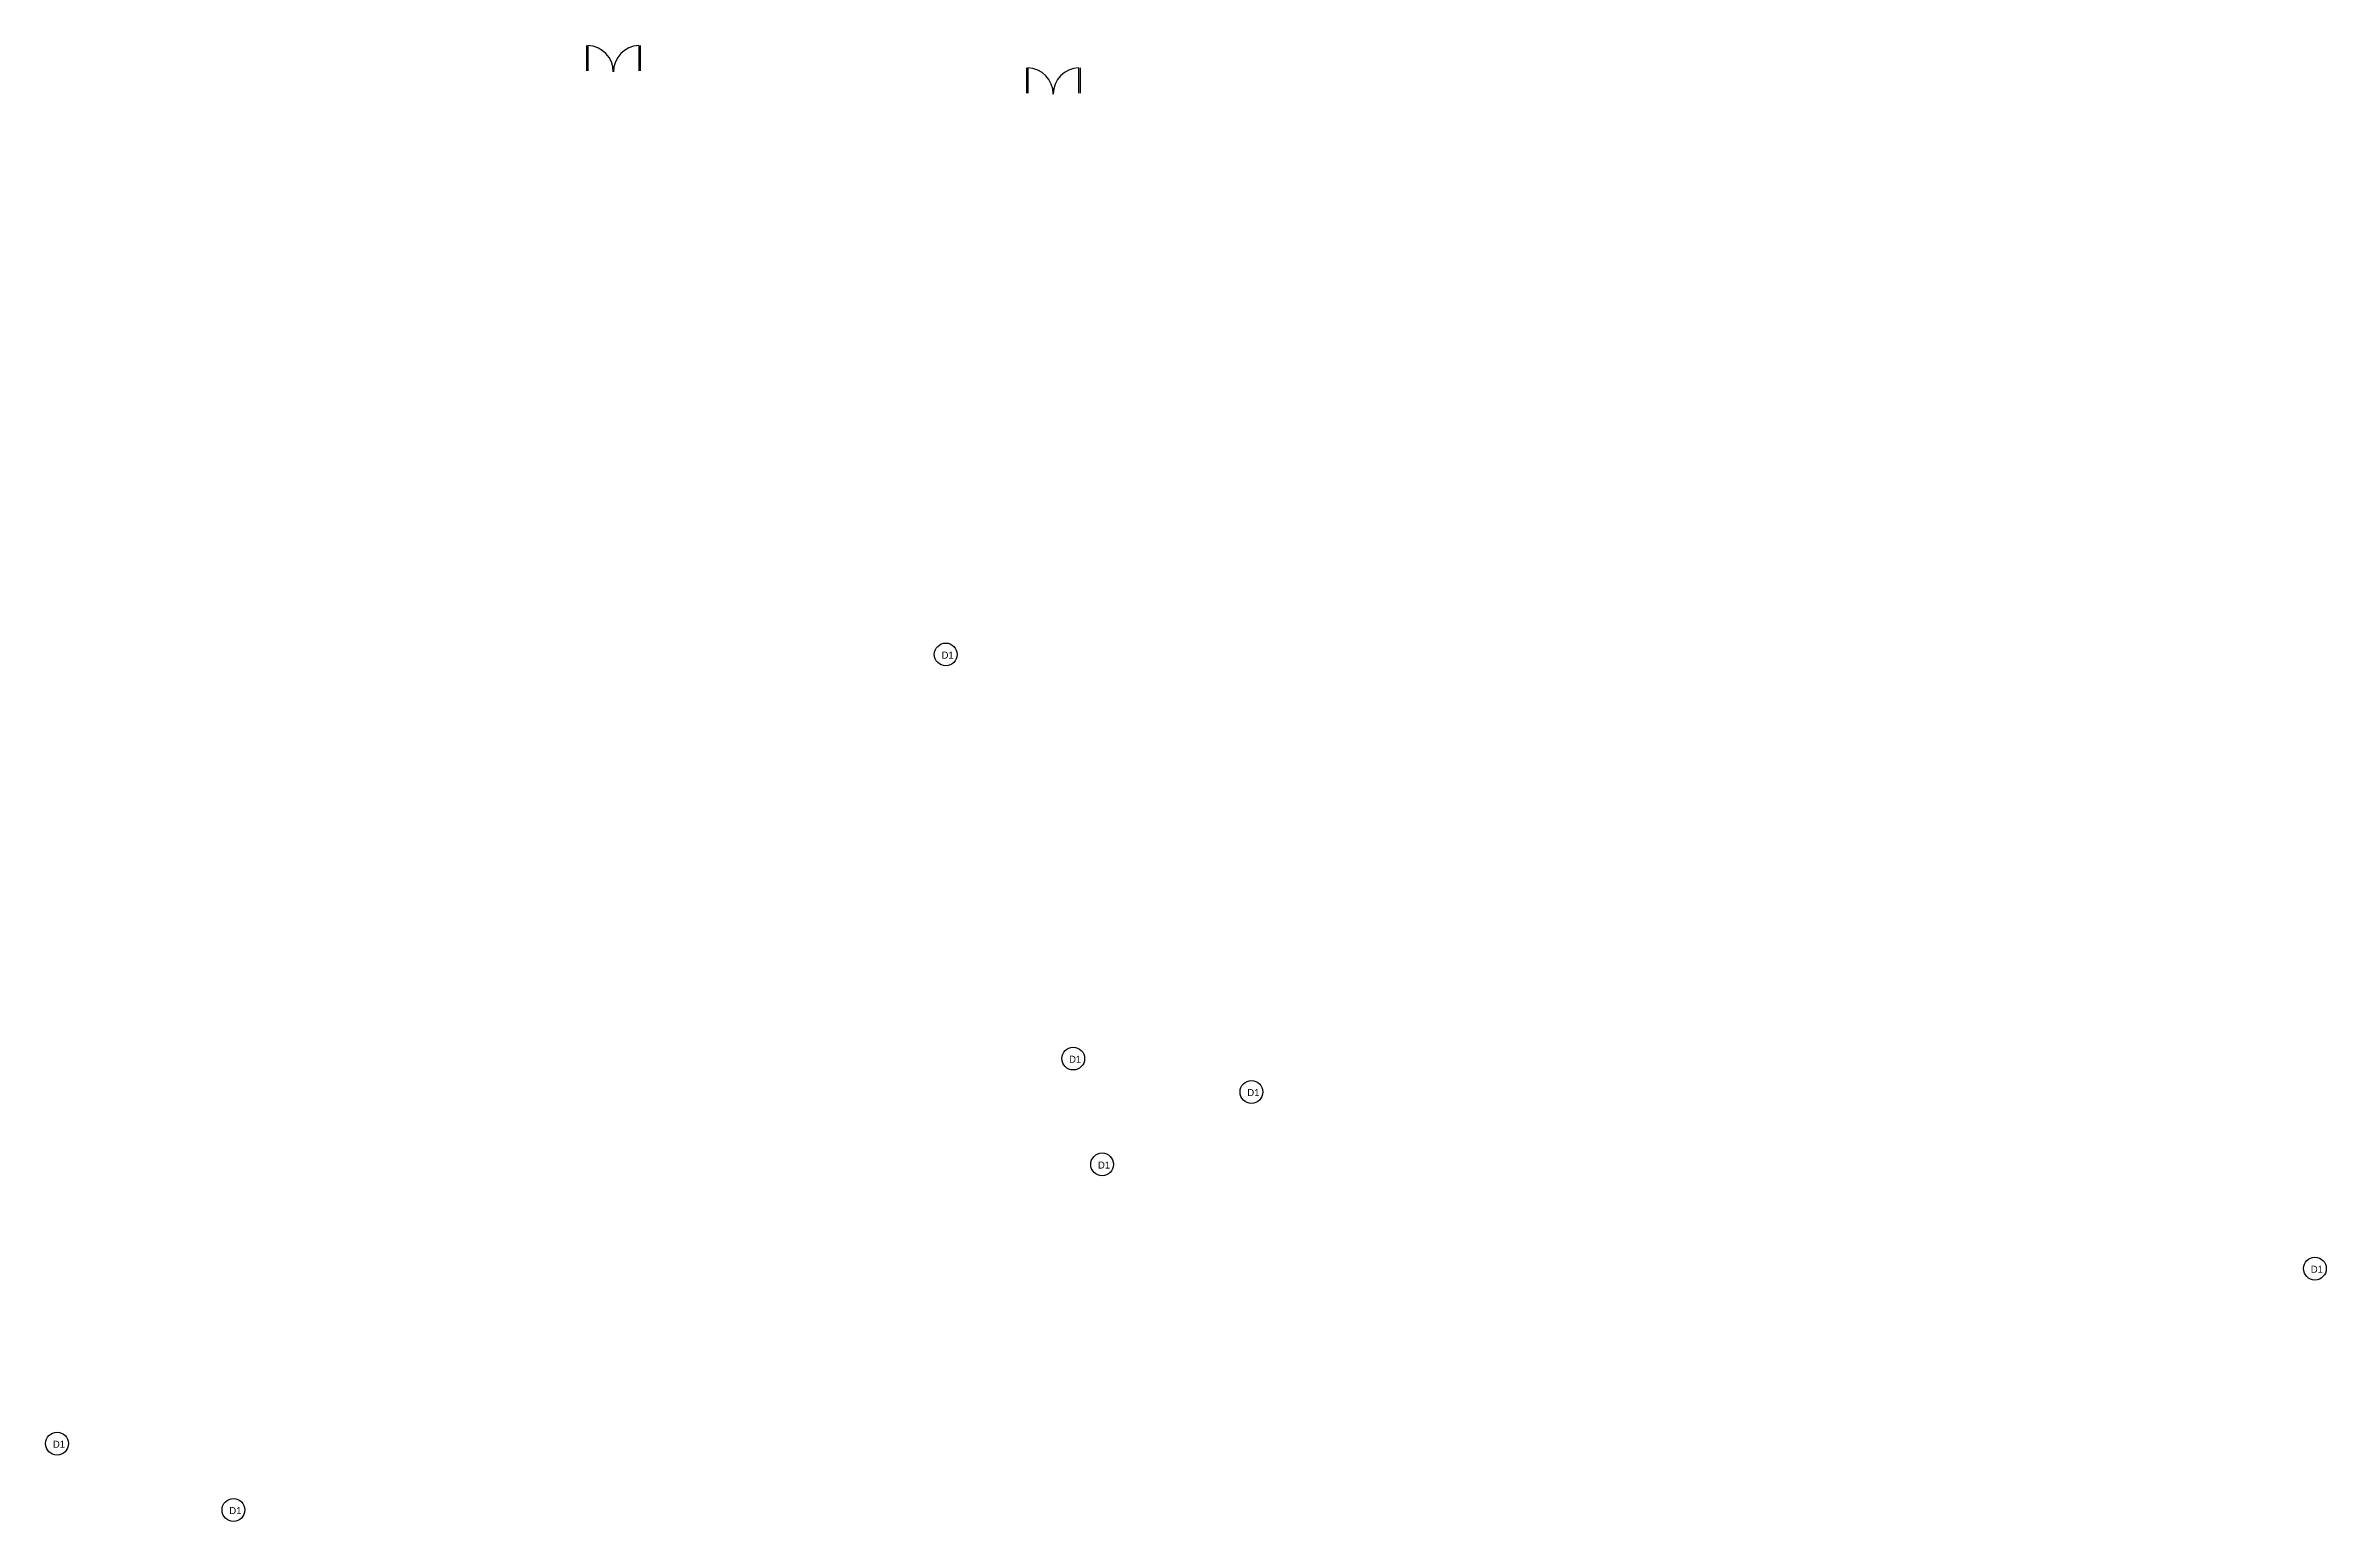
# Model space of a CAD drawing. Header units: millimetres. Extents: x -1636 to 265439, y -57189 to 32701.
# Drawn here: x -1335 to 1905, y 2565 to 4661 of the extents above; entities that cross this region are included whole.
import ezdxf

# ---------------------------------------------------------------- set-up
doc = ezdxf.new("R2010")
doc.units = ezdxf.units.MM
for name, color, linetype in [('Doors', 1, 'Continuous'), ('Rechrge pit', 7, 'Continuous'), ('scdulue', 114, 'Continuous'), ('Section', 242, 'Continuous')]:
    doc.layers.add(name, color=color, linetype=linetype)
doc.layers.add('LAND', color=3, linetype='Continuous', lineweight=25)

# ---------------------------------------------------------------- blocks, each defined once
blk = doc.blocks.new('Main Gate')
at = {"layer": 'Doors'}
for p, q in [((-640.7, 4098.3), (-640.7, 4062.3)), ((-638.7, 4098.3), (-638.7, 4062.3)), ((-566.5, 4098.3), (-566.5, 4062.3)), ((-564.5, 4098.3), (-564.5, 4062.3))]:
    blk.add_line(p, q, dxfattribs=at)
for centre, start, end in [((-640, 4060.9), 0, 87.9082), ((-565.1, 4060.9), 92.0918, 180)]:
    blk.add_arc(centre, 37.4, start, end, dxfattribs=at)
blk = doc.blocks.new('main')
at = {"layer": 'Doors'}
blk.add_blockref('Main Gate', (0, 0), dxfattribs=at)
blk = doc.blocks.new('A$Ca4f4370b')
at = {"layer": 'Doors'}
blk.add_blockref('main', (640.68, 511.34), dxfattribs=at)
blk = doc.blocks.new('A$C78fcd571')
at = {"layer": 'Doors'}
blk.add_blockref('main', (640.68, 623.63), dxfattribs=at)
blk = doc.blocks.new('18')
at = {"layer": 'scdulue'}
blk.add_circle((-861.4, 3616.4), 16.2, dxfattribs=at)
at = {"layer": 'scdulue', "insert": (-867.2, 3620.5), "char_height": 10, "attachment_point": 1}
blk.add_mtext_dynamic_manual_height_columns('D1', width=19.817, gutter_width=12.5, heights=[0], dxfattribs=at)
blk = doc.blocks.new('A$C00c3c996')
at = {"layer": 'LAND'}
blk.add_blockref('18', (-998.8, -1511.1), dxfattribs=at)
blk = doc.blocks.new('20')
at = {"layer": 'LAND'}
blk.add_blockref('18', (-859, -1459.4), dxfattribs=at)
blk = doc.blocks.new('A$C8c1c0e9b')
blk.add_blockref('20', (-139.8, -51.7))
blk = doc.blocks.new('A$Cdb4e2537')
blk.add_blockref('20', (-139.8, -51.7))
blk = doc.blocks.new('A$C1fd1dfbd')
blk.add_blockref('20', (-139.8, -51.7))
blk = doc.blocks.new('A$C2c057400')
at = {"layer": 'LAND'}
blk.add_blockref('18', (-998.8, -1511.1), dxfattribs=at)
blk = doc.blocks.new('224')
for name, p in [('A$C78fcd571', (-566.6, -60.5)), ('A$Ca4f4370b', (58.3, 20.4))]:
    blk.add_blockref(name, p)
at = {"layer": 'Section'}
for name, p in [('A$C8c1c0e9b', (1803.9, 1691.3)), ('A$C00c3c996', (1985, 1117.3)), ('A$C1fd1dfbd', (2238.2, 1069.9)), ('A$C2c057400', (2026.1, 967)), ('A$Cdb4e2537', (3749, 819)), ('A$C2c057400', (541.4, 570.4)), ('A$C2c057400', (792, 476.2))]:
    blk.add_blockref(name, p, dxfattribs=at)

msp = doc.modelspace()

# ---------------------------------------------------------------- block references
at = {"layer": 'Rechrge pit'}
msp.add_blockref('224', (0, 0), dxfattribs=at)

doc.saveas('drawing.dxf')
